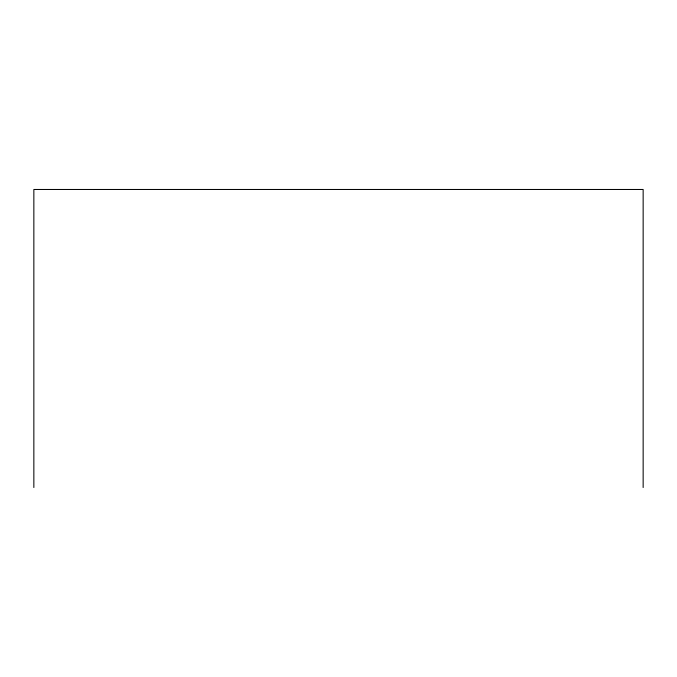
<?xml version="1.0" encoding="UTF-8"?>
<svg xmlns="http://www.w3.org/2000/svg" width="677" height="677" viewBox="0 0 677 677"><rect width="100%" height="100%" fill="white"/><g stroke="black" fill="none" stroke-linecap="round" stroke-linejoin="round"><path stroke-width="1.02" d="M643.15 487.525L643.15 189.475L33.85 189.475L33.85 487.525"/></g></svg>
